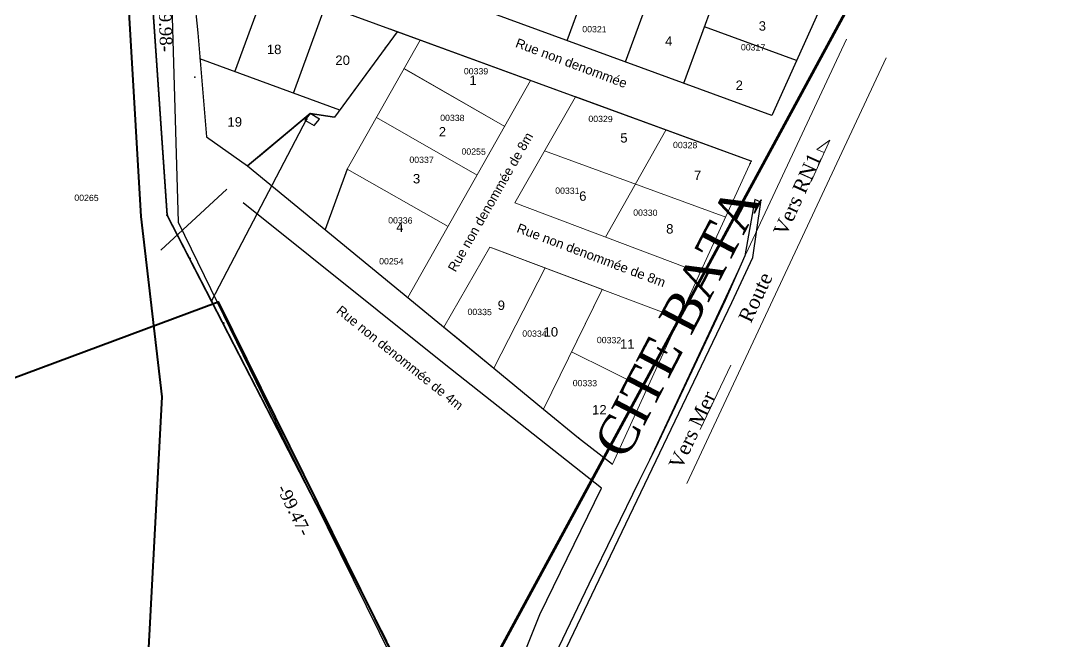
# Model space of a CAD drawing. Header units: metres. Extents: x 0 to 1324930, y 0 to 1631912.
# Drawn here: x 253078.7 to 253245.5, y 1628685.6 to 1628784.5 of the extents above; entities that cross this region are included whole.
import ezdxf
from ezdxf.enums import TextEntityAlignment as Align

# ---------------------------------------------------------------- set-up
doc = ezdxf.new("R2010")
doc.units = ezdxf.units.M
doc.header["$MEASUREMENT"] = 0
for name, color, linetype in [('A_revoir_niveau_0', 7, 'Continuous'), ('historique_numero_parcelle', 7, 'Continuous'), ('limites_parcelles', 7, 'Continuous'), ('limites_sections', 7, 'Continuous'), ('limites_tf', 7, 'Continuous'), ('numero_parcelle', 7, 'Continuous'), ('toponymie', 7, 'Continuous')]:
    doc.layers.add(name, color=color, linetype=linetype)
for name, color, linetype, lineweight in [('Cotation Linéaire', 7, 'Continuous', 0), ('MORCELLEMENT', 7, 'Continuous', 0), ('Numérotation', 7, 'Continuous', 0)]:
    doc.layers.add(name, color=color, linetype=linetype, lineweight=lineweight)
doc.styles.add('Arial 1.0', font='arial.ttf', dxfattribs={"width": 0.99, "height": 0.001})
doc.styles.get("Standard").update_dxf_attribs({"font": 'txt.shx'})
doc.styles.add('Style-Arial', font='arial.ttf')
doc.styles.add('Style-FANCY', font='times.ttf')
doc.styles.add('Style-Times New Roman', font='times.ttf')
doc.styles.add('Times 1.0', font='times.ttf', dxfattribs={"width": 0.99, "height": 0.0254})

# ---------------------------------------------------------------- blocks, each defined once
blk = doc.blocks.new('*U126')
at = {"color": 1}
for p, q in [((-58.340795, 61.725735, 4630589352.242657), (-55.578109, 33.876053, 4630589352.242657)), ((-55.578109, 33.876053, 4630589352.242657), (-54.164321, 17.30736, 4630589352.242657)), ((-47.636311, 12.670084, 4630589258.424933), (-37.655213, 20.995279, 4630589258.424933)), ((-47.63421, 12.668358, 4630589205.088522), (-37.653939, 20.994282, 4630589205.088522)), ((-47.63421, 12.668358, 4630589205.088522), (-37.653939, 20.994282, 4630589205.088522)), ((-47.63421, 12.668358, 4630589205.088522), (-37.65394, 20.994282, 4630589205.088522)), ((-47.63421, 12.668358, 4630589205.088522), (-37.65394, 20.994282, 4630589205.088522)), ((-47.63421, 12.668358, 4630589298.659602), (-37.653939, 20.994282, 4630589298.659602)), ((-47.63421, 12.668358, 4630589298.659602), (-37.653939, 20.994282, 4630589298.659602)), ((-47.63421, 12.668358, 4630589298.659602), (-37.65394, 20.994282, 4630589298.659602)), ((-47.63421, 12.668358, 4630589298.659602), (-37.65394, 20.994282, 4630589298.659602)), ((-47.634209, 12.668358, 4630589205.088522), (-37.653939, 20.994282, 4630589205.088522)), ((-47.634209, 12.668358, 4630589205.088522), (-37.653939, 20.994282, 4630589205.088522)), ((-47.634209, 12.668358, 4630589298.659602), (-37.653939, 20.994282, 4630589298.659602)), ((-47.634209, 12.668358, 4630589298.659602), (-37.653939, 20.994282, 4630589298.659602)), ((-47.634209, 12.668357, 4630589205.088522), (-37.653939, 20.994281, 4630589205.088522)), ((-47.634209, 12.668357, 4630589205.088522), (-37.653939, 20.994281, 4630589205.088522)), ((-47.634209, 12.668357, 4630589298.659602), (-37.653939, 20.994281, 4630589298.659602)), ((-47.634209, 12.668357, 4630589298.659602), (-37.653939, 20.994281, 4630589298.659602)), ((-45.90034, 14.114819, 4630589256.879419), (-37.65394, 20.994282, 4630589256.879419)), ((-45.90034, 14.114819, 4630589256.879419), (-37.65394, 20.994282, 4630589256.879419)), ((-45.90034, 14.114819, 4630589256.879419), (-37.65394, 20.994282, 4630589256.879419)), ((-45.90034, 14.114819, 4630589256.879419), (-37.65394, 20.994282, 4630589256.879419)), ((-45.90034, 14.114819, 4630589350.4505), (-37.65394, 20.994282, 4630589350.4505)), ((-45.90034, 14.114819, 4630589350.4505), (-37.65394, 20.994282, 4630589350.4505)), ((-45.90034, 14.114819, 4630589350.4505), (-37.65394, 20.994282, 4630589350.4505)), ((-45.90034, 14.114819, 4630589350.4505), (-37.65394, 20.994282, 4630589350.4505)), ((-45.900339, 14.114819, 4630589256.879419), (-37.653939, 20.994282, 4630589256.879419)), ((-45.900339, 14.114819, 4630589256.879419), (-37.653939, 20.994282, 4630589256.879419)), ((-45.900339, 14.114819, 4630589256.879419), (-37.653939, 20.994282, 4630589256.879419)), ((-45.900339, 14.114819, 4630589256.879419), (-37.653939, 20.994282, 4630589256.879419)), ((-45.900339, 14.114819, 4630589256.879419), (-37.653939, 20.994282, 4630589256.879419)), ((-45.900339, 14.114819, 4630589256.879419), (-37.653939, 20.994282, 4630589256.879419)), ((-45.900339, 14.114819, 4630589256.879419), (-37.653939, 20.994282, 4630589256.879419)), ((-45.900339, 14.114819, 4630589256.879419), (-37.653939, 20.994282, 4630589256.879419)), ((-45.900339, 14.114819, 4630589350.4505), (-37.653939, 20.994282, 4630589350.4505)), ((-45.900339, 14.114819, 4630589350.4505), (-37.653939, 20.994282, 4630589350.4505)), ((-45.900339, 14.114819, 4630589350.4505), (-37.653939, 20.994282, 4630589350.4505)), ((-45.900339, 14.114819, 4630589350.4505), (-37.653939, 20.994282, 4630589350.4505)), ((-45.900339, 14.114819, 4630589350.4505), (-37.653939, 20.994282, 4630589350.4505)), ((-45.900339, 14.114819, 4630589350.4505), (-37.653939, 20.994282, 4630589350.4505)), ((-45.900339, 14.114819, 4630589350.4505), (-37.653939, 20.994282, 4630589350.4505)), ((-45.900339, 14.114819, 4630589350.4505), (-37.653939, 20.994282, 4630589350.4505)), ((-45.900339, 14.114818, 4630589256.879419), (-37.653939, 20.994281, 4630589256.879419)), ((-45.900339, 14.114818, 4630589256.879419), (-37.653939, 20.994281, 4630589256.879419)), ((-45.900339, 14.114818, 4630589256.879419), (-37.653939, 20.994281, 4630589256.879419)), ((-45.900339, 14.114818, 4630589256.879419), (-37.653939, 20.994281, 4630589256.879419)), ((-45.900339, 14.114818, 4630589256.879419), (-37.653939, 20.994281, 4630589256.879419)), ((-45.900339, 14.114818, 4630589350.4505), (-37.653939, 20.994281, 4630589350.4505)), ((-45.900339, 14.114818, 4630589350.4505), (-37.653939, 20.994281, 4630589350.4505)), ((-45.900339, 14.114818, 4630589350.4505), (-37.653939, 20.994281, 4630589350.4505)), ((-45.900339, 14.114818, 4630589350.4505), (-37.653939, 20.994281, 4630589350.4505)), ((-45.900339, 14.114818, 4630589350.4505), (-37.653939, 20.994281, 4630589350.4505)), ((-37.655213, 20.995279, 4630589258.424933), (-33.750958, 20.396056, 4630589258.424933)), ((-37.65394, 20.994282, 4630589256.879419), (-33.749684, 20.395395, 4630589256.879419)), ((-37.65394, 20.994282, 4630589256.879419), (-33.749684, 20.395395, 4630589256.879419)), ((-37.65394, 20.994282, 4630589350.4505), (-33.749684, 20.395395, 4630589350.4505)), ((-37.65394, 20.994282, 4630589350.4505), (-33.749684, 20.395395, 4630589350.4505)), ((-37.653939, 20.994282, 4630589256.879419), (-33.749684, 20.395394, 4630589256.879419)), ((-37.653939, 20.994282, 4630589256.879419), (-33.749684, 20.395394, 4630589256.879419)), ((-37.653939, 20.994282, 4630589256.879419), (-33.749684, 20.395395, 4630589256.879419)), ((-37.653939, 20.994282, 4630589256.879419), (-33.749684, 20.395395, 4630589256.879419)), ((-37.653939, 20.994282, 4630589350.4505), (-33.749684, 20.395394, 4630589350.4505)), ((-37.653939, 20.994282, 4630589350.4505), (-33.749684, 20.395394, 4630589350.4505)), ((-37.653939, 20.994282, 4630589350.4505), (-33.749684, 20.395395, 4630589350.4505)), ((-37.653939, 20.994282, 4630589350.4505), (-33.749684, 20.395395, 4630589350.4505)), ((-37.653939, 20.994281, 4630589256.879419), (-33.749683, 20.395394, 4630589256.879419)), ((-37.653939, 20.994281, 4630589256.879419), (-33.749683, 20.395394, 4630589256.879419)), ((-37.653939, 20.994281, 4630589256.879419), (-33.749683, 20.395394, 4630589256.879419)), ((-37.653939, 20.994281, 4630589350.4505), (-33.749683, 20.395394, 4630589350.4505)), ((-37.653939, 20.994281, 4630589350.4505), (-33.749683, 20.395394, 4630589350.4505)), ((-37.653939, 20.994281, 4630589350.4505), (-33.749683, 20.395394, 4630589350.4505)), ((-54.164321, 17.30736, 4630589258.424933), (-47.636311, 12.670084, 4630589258.424933))]:
    blk.add_line(p, q, dxfattribs=at)
at = {"color": 7}
for p, q in [((3.38339, 32.64662, 4630589352.283724), (13.291686, 59.734577, 4630589352.283724)), ((12.709546, 29.236199, 4630589352.283724), (22.613604, 56.312569, 4630589352.283724)), ((22.035702, 25.825777, 4630589352.283724), (31.935522, 52.890561, 4630589352.283724)), ((-49.634572, 27.658623, 4630589259.899972), (-44.517721, 41.647412, 4630589259.899972)), ((-40.308713, 24.247389, 4630589259.926773), (-35.191862, 38.236177, 4630589259.899972)), ((-31.703986, 12.1131, 4630589256.879419), (-35.22573, 2.475848, 4630589256.879419)), ((-31.703986, 12.1131, 4630589256.879419), (-35.22573, 2.475848, 4630589256.879419)), ((-31.703986, 12.1131, 4630589350.4505), (-35.22573, 2.475848, 4630589350.450496)), ((-31.703986, 12.1131, 4630589350.4505), (-35.22573, 2.475848, 4630589350.450496))]:
    blk.add_line(p, q, dxfattribs=at)
at = {"color": 7, "lineweight": 30}
for p, q in [((32.764003, 13.379123, 4630589260.122069), (-56.794497, 46.13804, 4630589259.864691)), ((36.047379, 20.701937, 4630589352.242694), (-19.909558, 41.164468, 4630589352.283789)), ((-2.432003, 26.255227, 4630589258.486629), (-24.835818, 34.448016, 4630589258.421792)), ((-2.432003, 26.255227, 4630589352.057707), (-24.835818, 34.448016, 4630589351.99287)), ((32.765005, 13.38413, 4630589258.58849), (-23.749976, 34.050938, 4630589258.424933)), ((32.765005, 13.38413, 4630589352.159567), (-23.749976, 34.050938, 4630589351.996012)), ((40.008914, 29.467003, 4630589352.285703), (25.331401, 34.835778, 4630589352.283724)), ((-32.910573, 21.54128, 4630589259.948033), (-55.221975, 29.702397, 4630589259.883915)), ((32.765005, 13.38413, 4630589258.58849), (4.707545, 23.644385, 4630589258.50729)), ((32.765005, 13.38413, 4630589352.159567), (4.707545, 23.644385, 4630589352.07837))]:
    blk.add_line(p, q, dxfattribs=at)
at = {"color": 1, "lineweight": 30}
for p, q in [((-23.749976, 34.050938, 4630589258.424933), (-33.750959, 20.396057, 4630589258.424933)), ((-23.749976, 34.050938, 4630589256.879419), (-33.749684, 20.395395, 4630589256.879419)), ((-23.749976, 34.050938, 4630589350.4505), (-33.749684, 20.395395, 4630589350.4505)), ((-23.749976, 34.050938, 4630589258.479525), (-32.97522, 21.452998, 4630589206.622247)), ((-23.749976, 34.050938, 4630589205.088522), (-32.97522, 21.452998, 4630589206.622247)), ((-23.749976, 34.050938, 4630589352.050602), (-32.97522, 21.452998, 4630589300.193328)), ((-23.749976, 34.050938, 4630589298.659602), (-32.97522, 21.452998, 4630589300.193328)), ((-37.612854, 20.970395, 4630589300.185187), (-47.635563, 12.670703, 4630589298.583225)), ((-37.653939, 20.994282, 4630589205.088522), (-47.63421, 12.668358, 4630589205.088522)), ((-37.653939, 20.994282, 4630589298.659602), (-47.63421, 12.668358, 4630589298.659602)), ((-37.653939, 20.994282, 4630589205.088522), (-47.634209, 12.668358, 4630589205.088522)), ((-37.653939, 20.994282, 4630589298.659602), (-47.634209, 12.668358, 4630589298.659602)), ((-37.653939, 20.994281, 4630589205.088522), (-47.634209, 12.668357, 4630589205.088522)), ((-37.653939, 20.994281, 4630589298.659602), (-47.634209, 12.668357, 4630589298.659602)), ((-37.653939, 20.994282, 4630589256.879419), (-47.070704, 13.138456, 4630589256.879419)), ((-37.65394, 20.994282, 4630589256.879419), (-47.070704, 13.138456, 4630589256.879419)), ((-37.653939, 20.994282, 4630589256.879419), (-47.070704, 13.138456, 4630589256.879419)), ((-37.65394, 20.994282, 4630589256.879419), (-47.070704, 13.138456, 4630589256.879419)), ((-37.653939, 20.994282, 4630589350.4505), (-47.070704, 13.138456, 4630589350.4505)), ((-37.65394, 20.994282, 4630589350.4505), (-47.070704, 13.138456, 4630589350.4505)), ((-37.653939, 20.994282, 4630589350.4505), (-47.070704, 13.138456, 4630589350.4505)), ((-37.65394, 20.994282, 4630589350.4505), (-47.070704, 13.138456, 4630589350.4505)), ((-37.653939, 20.994282, 4630589256.879419), (-47.070703, 13.138456, 4630589256.879419)), ((-37.653939, 20.994282, 4630589256.879419), (-47.070703, 13.138456, 4630589256.879419)), ((-37.653939, 20.994282, 4630589350.4505), (-47.070703, 13.138456, 4630589350.4505)), ((-37.653939, 20.994282, 4630589350.4505), (-47.070703, 13.138456, 4630589350.4505)), ((-37.653939, 20.994281, 4630589256.879419), (-47.070703, 13.138456, 4630589256.879419)), ((-37.653939, 20.994281, 4630589256.879419), (-47.070703, 13.138456, 4630589256.879419)), ((-37.653939, 20.994281, 4630589350.4505), (-47.070703, 13.138456, 4630589350.4505)), ((-37.653939, 20.994281, 4630589350.4505), (-47.070703, 13.138456, 4630589350.4505)), ((-33.749684, 20.395395, 4630589256.879419), (-37.65394, 20.994282, 4630589256.879419)), ((-33.749684, 20.395395, 4630589350.4505), (-37.65394, 20.994282, 4630589350.4505)), ((-33.749684, 20.395394, 4630589256.879419), (-37.653939, 20.994282, 4630589256.879419)), ((-33.749684, 20.395395, 4630589256.879419), (-37.653939, 20.994282, 4630589256.879419)), ((-33.749684, 20.395394, 4630589350.4505), (-37.653939, 20.994282, 4630589350.4505)), ((-33.749684, 20.395395, 4630589350.4505), (-37.653939, 20.994282, 4630589350.4505)), ((-33.749683, 20.395394, 4630589256.879419), (-37.653939, 20.994281, 4630589256.879419)), ((-33.749683, 20.395394, 4630589350.4505), (-37.653939, 20.994281, 4630589350.4505)), ((-47.622008, 12.658335, 4630589257.477044), (-8.296175, -19.64449, 4630589257.067991)), ((-47.622008, 12.658335, 4630589257.477044), (-8.296175, -19.64449, 4630589257.067991)), ((-47.622008, 12.658335, 4630589351.048122), (-8.296175, -19.64449, 4630589350.639071)), ((-47.622008, 12.658335, 4630589351.048122), (-8.296175, -19.64449, 4630589350.639071)), ((-14.71458, -14.372317, 4630589257.134754), (-8.296176, -19.64449, 4630589257.067991)), ((-14.71458, -14.372317, 4630589350.705833), (-8.296176, -19.64449, 4630589350.639071)), ((-12.18588, -16.449429, 4630589257.10845), (-8.296176, -19.64449, 4630589257.067991)), ((-12.18588, -16.449429, 4630589350.67953), (-8.296176, -19.64449, 4630589350.639071)), ((-8.296177, -19.644489, 4630589257.067991), (-0.356952, -26.165886, 4630589256.985411)), ((-8.296177, -19.644489, 4630589350.639071), (-0.356952, -26.165886, 4630589350.556488)), ((-8.296176, -19.64449, 4630589257.067991), (-0.356951, -26.165887, 4630589256.985411)), ((-8.296176, -19.64449, 4630589257.067991), (-0.356952, -26.165887, 4630589256.985411)), ((-8.296176, -19.64449, 4630589350.639071), (-0.356951, -26.165887, 4630589350.556488)), ((-8.296176, -19.64449, 4630589350.639071), (-0.356952, -26.165887, 4630589350.556488)), ((-8.296175, -19.64449, 4630589257.067991), (-0.356951, -26.165887, 4630589256.985411)), ((-8.296175, -19.64449, 4630589350.639071), (-0.356951, -26.165887, 4630589350.556488)), ((-0.356952, -26.165886, 4630589256.985411), (5.194755, -30.726142, 4630589256.927663)), ((-0.356952, -26.165886, 4630589350.556488), (5.194755, -30.726142, 4630589350.498741)), ((-0.356952, -26.165887, 4630589256.985411), (5.194756, -30.726142, 4630589256.927663)), ((-0.356952, -26.165887, 4630589350.556488), (5.194756, -30.726142, 4630589350.498741)), ((-0.356951, -26.165887, 4630589256.985411), (5.194756, -30.726143, 4630589256.927663)), ((-0.356951, -26.165887, 4630589256.985411), (5.194756, -30.726142, 4630589256.927663)), ((-0.356951, -26.165887, 4630589350.556488), (5.194756, -30.726143, 4630589350.498741)), ((-0.356951, -26.165887, 4630589350.556488), (5.194756, -30.726142, 4630589350.498741)), ((5.194755, -30.726142, 4630589256.927663), (10.626136, -34.904739, 4630589256.879419)), ((5.194755, -30.726142, 4630589350.498741), (10.626136, -34.904739, 4630589350.4505)), ((5.194756, -30.726142, 4630589256.927663), (10.626137, -34.90474, 4630589256.879419)), ((5.194756, -30.726142, 4630589256.927663), (10.626136, -34.904739, 4630589256.879419)), ((5.194756, -30.726142, 4630589350.498741), (10.626137, -34.90474, 4630589350.4505)), ((5.194756, -30.726142, 4630589350.498741), (10.626136, -34.904739, 4630589350.4505)), ((5.194756, -30.726143, 4630589256.927663), (10.626137, -34.90474, 4630589256.879419)), ((5.194756, -30.726143, 4630589350.498741), (10.626137, -34.90474, 4630589350.4505))]:
    blk.add_line(p, q, dxfattribs=at)
at = {"color": 7, "lineweight": 13}
for p, q in [((-31.703986, 12.1131, 4630589256.879419), (-20.045295, 32.696183, 4630589256.879419)), ((-31.703986, 12.1131, 4630589256.879419), (-20.045295, 32.696183, 4630589256.879419)), ((-31.703986, 12.1131, 4630589350.4505), (-20.045295, 32.696183, 4630589350.4505)), ((-31.703986, 12.1131, 4630589350.4505), (-20.045295, 32.696183, 4630589350.4505)), ((-6.576918, 18.937499, 4630589350.450496), (-22.623638, 28.144192, 4630589350.450496)), ((-6.575359, 18.940252, 4630589256.879418), (-22.611584, 28.165473, 4630589256.879419)), ((-6.576918, 18.937499, 4630589256.879416), (-22.611584, 28.165473, 4630589256.879419)), ((-6.575359, 18.940252, 4630589256.879418), (-22.611584, 28.165473, 4630589256.879419)), ((-6.576918, 18.937499, 4630589256.879416), (-22.611584, 28.165473, 4630589256.879419)), ((-22.037287, -8.357336, 4630589256.879419), (-2.432003, 26.255227, 4630589256.879419)), ((-22.037287, -8.357336, 4630589256.879419), (-2.432003, 26.255227, 4630589256.879419)), ((-22.037287, -8.357336, 4630589350.4505), (-2.432003, 26.255227, 4630589350.4505)), ((-22.037287, -8.357336, 4630589350.4505), (-2.432003, 26.255227, 4630589350.4505)), ((-4.953634, 6.734991, 4630589256.879419), (4.707546, 23.644385, 4630589256.879419)), ((-4.953634, 6.734991, 4630589256.879419), (4.707546, 23.644385, 4630589256.879419)), ((-4.953634, 6.734991, 4630589350.4505), (4.707546, 23.644385, 4630589350.4505)), ((-4.953634, 6.734991, 4630589350.4505), (4.707546, 23.644385, 4630589350.4505)), ((-47.63421, 12.668358, 4630589205.088522), (-37.653939, 20.994282, 4630589205.088522)), ((-47.63421, 12.668358, 4630589205.088522), (-37.65394, 20.994282, 4630589205.088522)), ((-47.63421, 12.668358, 4630589298.659602), (-37.653939, 20.994282, 4630589298.659602)), ((-47.63421, 12.668358, 4630589298.659602), (-37.65394, 20.994282, 4630589298.659602)), ((-47.634209, 12.668358, 4630589205.088522), (-37.653939, 20.994282, 4630589205.088522)), ((-47.634209, 12.668358, 4630589298.659602), (-37.653939, 20.994282, 4630589298.659602)), ((-47.634209, 12.668357, 4630589205.088522), (-37.653939, 20.994281, 4630589205.088522)), ((-47.634209, 12.668357, 4630589298.659602), (-37.653939, 20.994281, 4630589298.659602)), ((-47.631945, 12.670246, 4630589256.879419), (-37.653939, 20.994281, 4630589256.879419)), ((-47.631945, 12.670246, 4630589256.879419), (-37.653939, 20.994281, 4630589256.879419)), ((-47.631945, 12.670246, 4630589350.4505), (-37.653939, 20.994281, 4630589350.4505)), ((-47.631945, 12.670246, 4630589350.4505), (-37.653939, 20.994281, 4630589350.4505)), ((-47.070704, 13.138456, 4630589256.879419), (-37.653939, 20.994282, 4630589256.879419)), ((-47.070704, 13.138456, 4630589256.879419), (-37.65394, 20.994282, 4630589256.879419)), ((-47.070704, 13.138456, 4630589256.879419), (-37.653939, 20.994282, 4630589256.879419)), ((-47.070704, 13.138456, 4630589256.879419), (-37.65394, 20.994282, 4630589256.879419)), ((-47.070704, 13.138456, 4630589350.4505), (-37.653939, 20.994282, 4630589350.4505)), ((-47.070704, 13.138456, 4630589350.4505), (-37.65394, 20.994282, 4630589350.4505)), ((-47.070704, 13.138456, 4630589350.4505), (-37.653939, 20.994282, 4630589350.4505)), ((-47.070704, 13.138456, 4630589350.4505), (-37.65394, 20.994282, 4630589350.4505)), ((-47.070703, 13.138456, 4630589256.879419), (-37.653939, 20.994282, 4630589256.879419)), ((-47.070703, 13.138456, 4630589256.879419), (-37.653939, 20.994282, 4630589256.879419)), ((-47.070703, 13.138456, 4630589350.4505), (-37.653939, 20.994282, 4630589350.4505)), ((-47.070703, 13.138456, 4630589350.4505), (-37.653939, 20.994282, 4630589350.4505)), ((-37.65394, 20.994282, 4630589256.879419), (-33.749684, 20.395395, 4630589256.879419)), ((-37.65394, 20.994282, 4630589350.4505), (-33.749684, 20.395395, 4630589350.4505)), ((-37.653939, 20.994282, 4630589256.879419), (-33.749684, 20.395394, 4630589256.879419)), ((-37.653939, 20.994282, 4630589256.879419), (-33.749684, 20.395395, 4630589256.879419)), ((-37.653939, 20.994282, 4630589350.4505), (-33.749684, 20.395394, 4630589350.4505)), ((-37.653939, 20.994282, 4630589350.4505), (-33.749684, 20.395395, 4630589350.4505)), ((-37.653939, 20.994281, 4630589256.879419), (-33.749683, 20.395394, 4630589256.879419)), ((-37.653939, 20.994281, 4630589350.4505), (-33.749683, 20.395394, 4630589350.4505)), ((-10.985455, 11.154354, 4630589256.879419), (-27.019267, 20.383836, 4630589256.879419)), ((-10.987361, 11.15099, 4630589256.879419), (-27.019267, 20.383836, 4630589256.879419)), ((-10.985455, 11.154354, 4630589256.879419), (-27.019267, 20.383836, 4630589256.879419)), ((-10.987361, 11.15099, 4630589256.879419), (-27.019267, 20.383836, 4630589256.879419)), ((9.497093, 1.291397, 4630589256.879419), (19.163462, 18.358041, 4630589256.879419)), ((9.497093, 1.291397, 4630589256.879419), (19.163462, 18.358041, 4630589256.879419)), ((9.497093, 1.291397, 4630589350.4505), (19.163462, 18.358041, 4630589350.4505)), ((9.497093, 1.291397, 4630589350.4505), (19.163462, 18.358041, 4630589350.4505)), ((-0.1963, 15.061473, 4630589258.190379), (28.713559, 4.48569, 4630589258.273933)), ((-0.1963, 15.061473, 4630589258.190379), (28.713559, 4.48569, 4630589258.273933)), ((-0.1963, 15.061473, 4630589258.190379), (28.713559, 4.48569, 4630589258.273933)), ((-0.1963, 15.061473, 4630589258.190379), (28.713559, 4.48569, 4630589351.845011)), ((-0.1963, 15.061473, 4630589351.761458), (28.713559, 4.48569, 4630589351.845011)), ((-0.1963, 15.061473, 4630589351.761458), (28.713559, 4.48569, 4630589351.845011)), ((-0.1963, 15.061473, 4630589351.761458), (28.713559, 4.48569, 4630589351.845011)), ((-15.608774, 2.992019, 4630589338.609069), (-31.702729, 12.115318, 4630589256.879419)), ((-4.953635, 6.734992, 4630589256.879419), (24.614169, -4.394317, 4630589256.879419)), ((-4.953635, 6.734992, 4630589350.4505), (24.614169, -4.394317, 4630589350.4505)), ((-16.27906, -13.08723, 4630589256.879419), (-8.972776, -0.299475, 4630589256.879419)), ((-16.27906, -13.08723, 4630589350.4505), (-8.972776, -0.299475, 4630589350.4505)), ((-8.972776, -0.299475, 4630589256.879419), (21.298153, -11.694095, 4630589256.879419)), ((-8.972776, -0.299475, 4630589350.4505), (21.298153, -11.694095, 4630589350.4505)), ((-8.654677, -0.419214, 4630589256.879419), (9.222486, -7.148557, 4630589256.879419)), ((-8.654677, -0.419214, 4630589256.879419), (9.222486, -7.148557, 4630589256.879419)), ((-8.654677, -0.419214, 4630589350.4505), (9.222486, -7.148557, 4630589350.4505)), ((-8.654677, -0.419214, 4630589350.4505), (9.222486, -7.148557, 4630589350.4505)), ((-8.654676, -0.419214, 4630589256.879419), (9.222486, -7.148558, 4630589256.879419)), ((-8.654676, -0.419214, 4630589350.4505), (9.222486, -7.148558, 4630589350.4505)), ((-8.296175, -19.64449, 4630589257.067991), (-0.113546, -3.634277, 4630589257.646061)), ((8.909153, -7.158126, 4630589257.665626), (-0.356952, -26.165887, 4630589256.985411)), ((8.909152, -7.158126, 4630589257.665626), (-0.356952, -26.165887, 4630589256.985411)), ((8.909153, -7.158126, 4630589351.236706), (-0.356952, -26.165887, 4630589350.55649)), ((8.909152, -7.158126, 4630589351.236706), (-0.356952, -26.165887, 4630589350.55649)), ((8.961677, -7.050384, 4630589257.669484), (-0.356951, -26.165887, 4630589256.985411)), ((8.961677, -7.050384, 4630589351.240561), (-0.356951, -26.165887, 4630589350.55649)), ((8.909153, -7.158127, 4630589257.665626), (-0.356951, -26.165887, 4630589256.985411)), ((8.909153, -7.158127, 4630589351.236706), (-0.356951, -26.165887, 4630589350.55649)), ((4.106292, -17.010337, 4630589257.313054), (16.116387, -22.94845, 4630589257.302703)), ((4.106292, -17.010337, 4630589350.884132), (16.116387, -22.94845, 4630589350.87378)), ((4.106293, -17.010337, 4630589257.313054), (16.116388, -22.94845, 4630589257.302703)), ((4.106293, -17.010337, 4630589257.313054), (16.116387, -22.94845, 4630589257.302703)), ((4.106293, -17.010337, 4630589350.884132), (16.116388, -22.94845, 4630589350.87378)), ((4.106293, -17.010337, 4630589350.884132), (16.116387, -22.94845, 4630589350.87378)), ((4.106293, -17.010338, 4630589257.313054), (16.116388, -22.94845, 4630589257.302703)), ((4.106293, -17.010338, 4630589350.884132), (16.116388, -22.94845, 4630589350.87378)), ((10.626136, -34.904739, 4630589256.879419), (5.232354, -30.756031, 4630589256.927301)), ((10.626136, -34.904739, 4630589350.4505), (5.232354, -30.756031, 4630589350.498382)), ((10.626137, -34.90474, 4630589256.879419), (5.232355, -30.756032, 4630589256.927301)), ((10.626137, -34.90474, 4630589256.879419), (5.232355, -30.756032, 4630589256.927301)), ((10.626136, -34.904739, 4630589256.879419), (5.232355, -30.756032, 4630589256.927301)), ((10.626137, -34.90474, 4630589350.4505), (5.232355, -30.756032, 4630589350.498382)), ((10.626137, -34.90474, 4630589350.4505), (5.232355, -30.756032, 4630589350.498382)), ((10.626136, -34.904739, 4630589350.4505), (5.232355, -30.756032, 4630589350.498382))]:
    blk.add_line(p, q, dxfattribs=at)
at = {"color": 7, "lineweight": 0}
for p, q in [((16.16744, -35.041993, 4630589078.174185), (47.98472, 32.863824, 4630589080.586834)), ((16.16744, -35.041993, 4630589078.174185), (47.98472, 32.863824, 4630589080.586834)), ((16.167441, -35.041993, 4630589078.174185), (47.984721, 32.863823, 4630589080.586833)), ((16.167441, -35.041993, 4630589078.174185), (47.984721, 32.863823, 4630589080.586833)), ((22.506149, -38.011971, 4630589078.173507), (54.323428, 29.893845, 4630589080.586158)), ((22.506149, -38.011971, 4630589078.173507), (54.323428, 29.893845, 4630589080.586158)), ((22.506149, -38.011972, 4630589078.173507), (54.323429, 29.893844, 4630589080.586158)), ((22.506149, -38.011972, 4630589078.173507), (54.323429, 29.893844, 4630589080.586158)), ((45.305544, 16.770996, 4630589258.973511), (42.32821, 10.176684, 4630589258.740744)), ((43.228702, 15.276936, 4630589258.901753), (45.305544, 16.770996, 4630589258.973511)), ((43.228702, 15.276936, 4630589258.901753), (44.405763, 14.778126, 4630589258.903166)), ((29.509422, -19.156176, 4630589171.685862), (24.642671, -29.41596, 4630589171.32053)), ((29.509422, -19.156176, 4630589171.685862), (24.642671, -29.415959, 4630589171.32053))]:
    blk.add_line(p, q, dxfattribs=at)
at = {"color": 1, "lineweight": 0}
for p, q in [((32.766046, 13.386399, 4630589258.588569), (10.626137, -34.90474, 4630589256.879419)), ((32.766046, 13.386399, 4630589258.588569), (10.626137, -34.90474, 4630589256.879419)), ((32.766046, 13.386399, 4630589352.159649), (10.626137, -34.90474, 4630589350.4505)), ((32.766046, 13.386399, 4630589352.159649), (10.626137, -34.90474, 4630589350.4505))]:
    blk.add_line(p, q, dxfattribs=at)
at = {"color": 1, "elevation": 4630589352.242655, "flags": 128}
blk.add_lwpolyline([(55.195787, 63.068617), (36.047379, 20.701937), (36.047379, 20.701937)], dxfattribs=at)
at = {"extrusion": (-0.0135562518956411, -0.029160060374755, 0.9994828257221243), "elevation": 4628194436.098132, "flags": 128}
blk.add_lwpolyline([(24.372807, 148906434.822954), (-6.719955, 148906442.226201), (-46.680016, 148906452.024888)], dxfattribs=at)
at = {"extrusion": (-0.0135557677994271, -0.0291594528605464, 0.9994828500120657), "elevation": 4628194642.097543, "flags": 128}
blk.add_lwpolyline([(25.755134, 148902887.066312), (23.934577, 148902919.459046), (24.372629, 148902941.876447), (-6.720091, 148902949.279871), (-46.680096, 148902959.078785)], dxfattribs=at)
at = {"extrusion": (-0.0135562518592787, -0.0291600603290143, 0.9994828257239522), "elevation": 4628194529.629282, "flags": 128}
blk.add_lwpolyline([(24.372807, 148906437.568884), (-6.719956, 148906444.972131), (-46.680016, 148906454.770817)], dxfattribs=at)
at = {"extrusion": (-0.0135562518883805, -0.0291600603655071, 0.9994828257224927), "elevation": 4628194436.099835, "flags": 128}
blk.add_lwpolyline([(24.372808, 148906434.769949), (-6.719955, 148906442.173196), (-46.680015, 148906451.971883)], dxfattribs=at)
blk.add_lwpolyline([(24.372808, 148906434.769949), (-6.719955, 148906442.173196), (-46.680015, 148906451.971883)], dxfattribs=at)
at = {"extrusion": (-0.0135557677989516, -0.0291594528607531, 0.9994828500120663), "elevation": 4628194548.574857, "flags": 128}
blk.add_lwpolyline([(25.755134, 148902884.057345), (23.934577, 148902916.450079), (24.372629, 148902938.86748), (-6.720091, 148902946.270904), (-46.680096, 148902956.069818)], dxfattribs=at)
at = {"extrusion": (-0.013556251858738, -0.0291600603284806, 0.9994828257239751), "elevation": 4628194529.629388, "flags": 128}
blk.add_lwpolyline([(24.372808, 148906437.565587), (-6.719955, 148906444.968834), (-46.680015, 148906454.767521)], dxfattribs=at)
blk.add_lwpolyline([(24.372808, 148906437.565587), (-6.719955, 148906444.968834), (-46.680015, 148906454.767521)], dxfattribs=at)
at = {"extrusion": (-0.0135557356480414, -0.0291594606665561, 0.9994828502203909), "elevation": 4628194370.855591, "flags": 128}
blk.add_lwpolyline([(27.187176, 148902955.274375), (29.543663, 148902946.41337), (29.668484, 148902938.623127), (29.53094, 148902912.598759), (29.334775, 148902906.596751), (29.007184, 148902888.414147), (28.570867, 148902850.922932), (29.74578, 148902850.930351), (30.206535, 148902888.419114), (30.796958, 148902938.777915), (30.780572, 148902946.728051), (28.229152, 148902955.268285), (27.187176, 148902955.274375)], close=True, dxfattribs=at)
at = {"color": 7, "lineweight": 30}
for p in [(-25.597356, 31.528057, 4630589258.299086), (-56.040846, 26.803306, 4630589258.226302)]:
    blk.add_point(p, dxfattribs=at)
at = {"color": 1}
blk.add_point((32.765005, 13.38413, 4630589352.159568), dxfattribs=at)
at = {"extrusion": (-0.0135557617563884, -0.0291594515542862, 0.9994828501321357)}
for p in [(32.59421, 13.011597, 4630589258.575305), (32.59421, 13.011597, 4630589258.575305), (32.59421, 13.011597, 4630589258.575305), (32.59421, 13.011597, 4630589258.575305), (32.594211, 13.011597, 4630589258.575305), (32.594211, 13.011597, 4630589258.575305), (32.594211, 13.011596, 4630589258.575305), (32.594211, 13.011596, 4630589258.575305), (32.594211, 13.011596, 4630589258.575305), (32.594211, 13.011596, 4630589258.575305)]:
    blk.add_point(p, dxfattribs=at)
at = {"color": 7, "lineweight": 13, "extrusion": (-0.0135557617563884, -0.0291594515542862, 0.9994828501321357)}
for p in [(32.59421, 13.011597, 4630589258.575305), (32.59421, 13.011597, 4630589258.575305), (32.59421, 13.011597, 4630589258.575305), (32.59421, 13.011597, 4630589258.575305), (32.594211, 13.011597, 4630589258.575305), (32.594211, 13.011597, 4630589258.575305), (32.594211, 13.011596, 4630589258.575305), (32.594211, 13.011596, 4630589258.575305)]:
    blk.add_point(p, dxfattribs=at)
at = {"extrusion": (-0.0135557617563884, -0.0291594515542863, 0.9994828501321357)}
for p in [(32.59421, 13.011597, 4630589352.146384), (32.59421, 13.011597, 4630589352.146384), (32.59421, 13.011597, 4630589352.146384), (32.59421, 13.011597, 4630589352.146384), (32.594211, 13.011597, 4630589352.146384), (32.594211, 13.011597, 4630589352.146384), (32.594211, 13.011596, 4630589352.146384), (32.594211, 13.011596, 4630589352.146384), (32.594211, 13.011596, 4630589352.146384), (32.594211, 13.011596, 4630589352.146384)]:
    blk.add_point(p, dxfattribs=at)
at = {"color": 7, "lineweight": 13, "extrusion": (-0.0135557617563884, -0.0291594515542863, 0.9994828501321357)}
for p in [(32.59421, 13.011597, 4630589352.146384), (32.59421, 13.011597, 4630589352.146384), (32.59421, 13.011597, 4630589352.146384), (32.59421, 13.011597, 4630589352.146384), (32.594211, 13.011597, 4630589352.146384), (32.594211, 13.011597, 4630589352.146384), (32.594211, 13.011596, 4630589352.146384), (32.594211, 13.011596, 4630589352.146384)]:
    blk.add_point(p, dxfattribs=at)
at = {"color": 7, "lineweight": 13}
for p in [(-15.9971, -13.318836, 4630589257.148094), (-15.9971, -13.318836, 4630589350.719173)]:
    blk.add_point(p, dxfattribs=at)
at = {"color": 1, "lineweight": 30, "extrusion": (-0.0135557617563884, -0.0291594515542862, 0.9994828501321357)}
for p in [(5.194755, -30.726142, 4630589256.927663), (5.194755, -30.726142, 4630589256.927663), (5.194756, -30.726142, 4630589256.927663), (5.194756, -30.726142, 4630589256.927663), (5.194756, -30.726142, 4630589256.927663), (5.194756, -30.726142, 4630589256.927663), (5.194756, -30.726143, 4630589256.927663), (5.194756, -30.726143, 4630589256.927663)]:
    blk.add_point(p, dxfattribs=at)
at = {"color": 1, "lineweight": 30, "extrusion": (-0.0135557617563884, -0.0291594515542863, 0.9994828501321357)}
for p in [(5.194755, -30.726142, 4630589350.498741), (5.194755, -30.726142, 4630589350.498741), (5.194756, -30.726142, 4630589350.498741), (5.194756, -30.726142, 4630589350.498741), (5.194756, -30.726142, 4630589350.498741), (5.194756, -30.726142, 4630589350.498741), (5.194756, -30.726143, 4630589350.498741), (5.194756, -30.726143, 4630589350.498741)]:
    blk.add_point(p, dxfattribs=at)
at = {"color": 3}
for points in [[(-38.485108, 19.955545, 4630589258.424933), (-36.969001, 19.073919, 4630589258.424933), (-36.139107, 20.113654, 4630589258.424933), (-37.655214, 20.995279, 4630589258.424933)], [(-38.485108, 19.955545, 4630589258.424933), (-36.969001, 19.073919, 4630589258.424933), (-36.139107, 20.113654, 4630589258.424933), (-37.655214, 20.995279, 4630589258.424933)], [(-38.485108, 19.955545, 4630589258.424933), (-36.969001, 19.07392, 4630589258.424933), (-36.139108, 20.113654, 4630589258.424933), (-37.655215, 20.995279, 4630589258.424933)], [(-38.485107, 19.955544, 4630589258.424933), (-36.969, 19.073919, 4630589258.424933), (-36.139106, 20.113653, 4630589258.424933), (-37.655213, 20.995279, 4630589258.424933)], [(-38.485107, 19.955544, 4630589258.424933), (-36.969, 19.073919, 4630589258.424933), (-36.139106, 20.113653, 4630589258.424933), (-37.655213, 20.995279, 4630589258.424933)], [(-38.485107, 19.955544, 4630589258.424933), (-36.969, 19.073919, 4630589258.424933), (-36.139106, 20.113653, 4630589258.424933), (-37.655213, 20.995279, 4630589258.424933)], [(-38.485107, 19.955544, 4630589258.424933), (-36.969, 19.073919, 4630589258.424933), (-36.139107, 20.113654, 4630589258.424933), (-37.655214, 20.995279, 4630589258.424933)], [(-38.483735, 19.954491, 4630589256.879419), (-36.967573, 19.073004, 4630589256.879419), (-36.137778, 20.112795, 4630589256.879419), (-37.653939, 20.994282, 4630589256.879419)], [(-38.483735, 19.954491, 4630589256.879419), (-36.967574, 19.073004, 4630589256.879419), (-36.137778, 20.112795, 4630589256.879419), (-37.653939, 20.994282, 4630589256.879419)], [(-38.483735, 19.954491, 4630589256.879419), (-36.967574, 19.073004, 4630589256.879419), (-36.137778, 20.112795, 4630589256.879419), (-37.653939, 20.994282, 4630589256.879419)], [(-38.483735, 19.954492, 4630589256.879419), (-36.967574, 19.073005, 4630589256.879419), (-36.137779, 20.112795, 4630589256.879419), (-37.65394, 20.994282, 4630589256.879419)], [(-38.483735, 19.954491, 4630589256.879419), (-36.967573, 19.073004, 4630589256.879419), (-36.137778, 20.112795, 4630589256.879419), (-37.653939, 20.994282, 4630589256.879419)], [(-38.483735, 19.954491, 4630589256.879419), (-36.967574, 19.073004, 4630589256.879419), (-36.137778, 20.112795, 4630589256.879419), (-37.653939, 20.994282, 4630589256.879419)], [(-38.483735, 19.954491, 4630589256.879419), (-36.967574, 19.073004, 4630589256.879419), (-36.137778, 20.112795, 4630589256.879419), (-37.653939, 20.994282, 4630589256.879419)], [(-38.483735, 19.954492, 4630589256.879419), (-36.967574, 19.073005, 4630589256.879419), (-36.137779, 20.112795, 4630589256.879419), (-37.65394, 20.994282, 4630589256.879419)], [(-38.483735, 19.954491, 4630589205.088522), (-36.967573, 19.073004, 4630589205.088522), (-36.137778, 20.112795, 4630589205.088522), (-37.653939, 20.994282, 4630589205.088522)], [(-38.483735, 19.954491, 4630589205.088522), (-36.967574, 19.073004, 4630589205.088522), (-36.137778, 20.112795, 4630589205.088522), (-37.653939, 20.994282, 4630589205.088522)], [(-38.483735, 19.954491, 4630589205.088522), (-36.967574, 19.073004, 4630589205.088522), (-36.137778, 20.112795, 4630589205.088522), (-37.653939, 20.994282, 4630589205.088522)], [(-38.483735, 19.954492, 4630589205.088522), (-36.967574, 19.073005, 4630589205.088522), (-36.137779, 20.112795, 4630589205.088522), (-37.65394, 20.994282, 4630589205.088522)], [(-38.483735, 19.954491, 4630589350.4505), (-36.967573, 19.073004, 4630589350.4505), (-36.137778, 20.112795, 4630589350.4505), (-37.653939, 20.994282, 4630589350.4505)], [(-38.483735, 19.954491, 4630589350.4505), (-36.967574, 19.073004, 4630589350.4505), (-36.137778, 20.112795, 4630589350.4505), (-37.653939, 20.994282, 4630589350.4505)], [(-38.483735, 19.954491, 4630589350.4505), (-36.967574, 19.073004, 4630589350.4505), (-36.137778, 20.112795, 4630589350.4505), (-37.653939, 20.994282, 4630589350.4505)], [(-38.483735, 19.954492, 4630589350.4505), (-36.967574, 19.073005, 4630589350.4505), (-36.137779, 20.112795, 4630589350.4505), (-37.65394, 20.994282, 4630589350.4505)], [(-38.483735, 19.954491, 4630589350.4505), (-36.967573, 19.073004, 4630589350.4505), (-36.137778, 20.112795, 4630589350.4505), (-37.653939, 20.994282, 4630589350.4505)], [(-38.483735, 19.954491, 4630589350.4505), (-36.967574, 19.073004, 4630589350.4505), (-36.137778, 20.112795, 4630589350.4505), (-37.653939, 20.994282, 4630589350.4505)], [(-38.483735, 19.954491, 4630589350.4505), (-36.967574, 19.073004, 4630589350.4505), (-36.137778, 20.112795, 4630589350.4505), (-37.653939, 20.994282, 4630589350.4505)], [(-38.483735, 19.954492, 4630589350.4505), (-36.967574, 19.073005, 4630589350.4505), (-36.137779, 20.112795, 4630589350.4505), (-37.65394, 20.994282, 4630589350.4505)], [(-38.483735, 19.954491, 4630589298.659602), (-36.967573, 19.073004, 4630589298.659602), (-36.137778, 20.112795, 4630589298.659602), (-37.653939, 20.994282, 4630589298.659602)], [(-38.483735, 19.954491, 4630589298.659602), (-36.967574, 19.073004, 4630589298.659602), (-36.137778, 20.112795, 4630589298.659602), (-37.653939, 20.994282, 4630589298.659602)], [(-38.483735, 19.954491, 4630589298.659602), (-36.967574, 19.073004, 4630589298.659602), (-36.137778, 20.112795, 4630589298.659602), (-37.653939, 20.994282, 4630589298.659602)], [(-38.483735, 19.954492, 4630589298.659602), (-36.967574, 19.073005, 4630589298.659602), (-36.137779, 20.112795, 4630589298.659602), (-37.65394, 20.994282, 4630589298.659602)], [(-38.483734, 19.954491, 4630589256.879419), (-36.967573, 19.073004, 4630589256.879419), (-36.137777, 20.112794, 4630589256.879419), (-37.653939, 20.994281, 4630589256.879419)], [(-38.483734, 19.954491, 4630589256.879419), (-36.967573, 19.073004, 4630589256.879419), (-36.137777, 20.112794, 4630589256.879419), (-37.653939, 20.994281, 4630589256.879419)], [(-38.483734, 19.954491, 4630589256.879419), (-36.967573, 19.073004, 4630589256.879419), (-36.137777, 20.112794, 4630589256.879419), (-37.653939, 20.994281, 4630589256.879419)], [(-38.483734, 19.954491, 4630589256.879419), (-36.967573, 19.073004, 4630589256.879419), (-36.137777, 20.112794, 4630589256.879419), (-37.653939, 20.994281, 4630589256.879419)], [(-38.483734, 19.954491, 4630589256.879419), (-36.967573, 19.073004, 4630589256.879419), (-36.137777, 20.112794, 4630589256.879419), (-37.653939, 20.994281, 4630589256.879419)], [(-38.483734, 19.954491, 4630589256.879419), (-36.967573, 19.073004, 4630589256.879419), (-36.137777, 20.112794, 4630589256.879419), (-37.653939, 20.994281, 4630589256.879419)], [(-38.483734, 19.954491, 4630589205.088522), (-36.967573, 19.073004, 4630589205.088522), (-36.137777, 20.112794, 4630589205.088522), (-37.653939, 20.994281, 4630589205.088522)], [(-38.483734, 19.954491, 4630589205.088522), (-36.967573, 19.073004, 4630589205.088522), (-36.137777, 20.112794, 4630589205.088522), (-37.653939, 20.994281, 4630589205.088522)], [(-38.483734, 19.954491, 4630589205.088522), (-36.967573, 19.073004, 4630589205.088522), (-36.137777, 20.112794, 4630589205.088522), (-37.653939, 20.994281, 4630589205.088522)], [(-38.483734, 19.954491, 4630589350.4505), (-36.967573, 19.073004, 4630589350.4505), (-36.137777, 20.112794, 4630589350.4505), (-37.653939, 20.994281, 4630589350.4505)], [(-38.483734, 19.954491, 4630589350.4505), (-36.967573, 19.073004, 4630589350.4505), (-36.137777, 20.112794, 4630589350.4505), (-37.653939, 20.994281, 4630589350.4505)], [(-38.483734, 19.954491, 4630589350.4505), (-36.967573, 19.073004, 4630589350.4505), (-36.137777, 20.112794, 4630589350.4505), (-37.653939, 20.994281, 4630589350.4505)], [(-38.483734, 19.954491, 4630589350.4505), (-36.967573, 19.073004, 4630589350.4505), (-36.137777, 20.112794, 4630589350.4505), (-37.653939, 20.994281, 4630589350.4505)], [(-38.483734, 19.954491, 4630589350.4505), (-36.967573, 19.073004, 4630589350.4505), (-36.137777, 20.112794, 4630589350.4505), (-37.653939, 20.994281, 4630589350.4505)], [(-38.483734, 19.954491, 4630589350.4505), (-36.967573, 19.073004, 4630589350.4505), (-36.137777, 20.112794, 4630589350.4505), (-37.653939, 20.994281, 4630589350.4505)], [(-38.483734, 19.954491, 4630589298.659602), (-36.967573, 19.073004, 4630589298.659602), (-36.137777, 20.112794, 4630589298.659602), (-37.653939, 20.994281, 4630589298.659602)], [(-38.483734, 19.954491, 4630589298.659602), (-36.967573, 19.073004, 4630589298.659602), (-36.137777, 20.112794, 4630589298.659602), (-37.653939, 20.994281, 4630589298.659602)], [(-38.483734, 19.954491, 4630589298.659602), (-36.967573, 19.073004, 4630589298.659602), (-36.137777, 20.112794, 4630589298.659602), (-37.653939, 20.994281, 4630589298.659602)]]:
    blk.add_3dface(points, dxfattribs=at)
at = {"color": 7, "lineweight": 13}
for points in [[(-38.485108, 19.955545, 4630589258.424933), (-36.969001, 19.073919, 4630589258.424933), (-36.139107, 20.113654, 4630589258.424933), (-37.655214, 20.995279, 4630589258.424933)], [(-38.485107, 19.955544, 4630589258.424933), (-36.969, 19.073919, 4630589258.424933), (-36.139106, 20.113653, 4630589258.424933), (-37.655213, 20.995279, 4630589258.424933)], [(-38.483735, 19.954491, 4630589256.879419), (-36.967574, 19.073004, 4630589256.879419), (-36.137778, 20.112795, 4630589256.879419), (-37.653939, 20.994282, 4630589256.879419)], [(-38.483735, 19.954491, 4630589256.879419), (-36.967574, 19.073004, 4630589256.879419), (-36.137778, 20.112795, 4630589256.879419), (-37.653939, 20.994282, 4630589256.879419)], [(-38.483735, 19.954491, 4630589205.088522), (-36.967574, 19.073004, 4630589205.088522), (-36.137778, 20.112795, 4630589205.088522), (-37.653939, 20.994282, 4630589205.088522)], [(-38.483735, 19.954491, 4630589350.4505), (-36.967574, 19.073004, 4630589350.4505), (-36.137778, 20.112795, 4630589350.4505), (-37.653939, 20.994282, 4630589350.4505)], [(-38.483735, 19.954491, 4630589350.4505), (-36.967574, 19.073004, 4630589350.4505), (-36.137778, 20.112795, 4630589350.4505), (-37.653939, 20.994282, 4630589350.4505)], [(-38.483735, 19.954491, 4630589298.659602), (-36.967574, 19.073004, 4630589298.659602), (-36.137778, 20.112795, 4630589298.659602), (-37.653939, 20.994282, 4630589298.659602)], [(-38.483734, 19.954491, 4630589256.879419), (-36.967573, 19.073004, 4630589256.879419), (-36.137777, 20.112794, 4630589256.879419), (-37.653939, 20.994281, 4630589256.879419)], [(-38.483734, 19.954491, 4630589256.879419), (-36.967573, 19.073004, 4630589256.879419), (-36.137777, 20.112794, 4630589256.879419), (-37.653939, 20.994281, 4630589256.879419)], [(-38.483734, 19.954491, 4630589205.088522), (-36.967573, 19.073004, 4630589205.088522), (-36.137777, 20.112794, 4630589205.088522), (-37.653939, 20.994281, 4630589205.088522)], [(-38.483734, 19.954491, 4630589350.4505), (-36.967573, 19.073004, 4630589350.4505), (-36.137777, 20.112794, 4630589350.4505), (-37.653939, 20.994281, 4630589350.4505)], [(-38.483734, 19.954491, 4630589350.4505), (-36.967573, 19.073004, 4630589350.4505), (-36.137777, 20.112794, 4630589350.4505), (-37.653939, 20.994281, 4630589350.4505)], [(-38.483734, 19.954491, 4630589298.659602), (-36.967573, 19.073004, 4630589298.659602), (-36.137777, 20.112794, 4630589298.659602), (-37.653939, 20.994281, 4630589298.659602)]]:
    blk.add_3dface(points, dxfattribs=at)
at = {"color": 7, "lineweight": 0, "char_height": 1.5, "attachment_point": 7, "style": 'Arial 1.0'}
for s, insert, rotation in [('\\H1x;\\W0.99;Rue non denommée', (-4.990369, 31.630963, -4630589529.290118), 339.3726099957826), ('\\H1x;\\W0.99;Rue non denommée', (-4.990369, 31.630963, -4630589435.719038), 339.3726099957826), ('\\H1x;\\W0.99;Rue non denommée de 8m', (-14.408624, -4.410046, -4630589529.290118), 60.25855122258757), ('\\H1x;\\W0.99;Rue non denommée de 8m', (-14.408624, -4.410046, -4630589435.719038), 60.25855122258757), ('\\H1x;\\W0.99;Rue non denommée ', (-14.408624, -4.410046, -4630589529.290118), 60.25855122258757), ('\\H1x;\\W0.99;Rue non denommée ', (-14.408624, -4.410046, -4630589435.719038), 60.25855122258757), ('\\H1x;\\W0.99;Rue non denommée de 8m', (-4.785213, 2.104706, -4630589529.290118), 339.3726099957826), ('\\H1x;\\W0.99;Rue non denommée de 8m', (-4.785213, 2.104706, -4630589435.719038), 339.3726099957826)]:
    blk.add_mtext(s, dxfattribs=dict(at, insert=insert, rotation=rotation))
at = {"color": 7, "lineweight": 0, "extrusion": (-0.0135557617563885, -0.0291594515542862, 0.9994828501321357)}
for s, insert, char_height, attachment_point, text_direction, line_spacing_factor, style in [('Vers RN1', (38.361707, 1.233129, 4630589258.426022), 2.3, 7, (0.4112888846168269, 0.9109377444451056, 0.03215399097950456), 0.810472, 'Style-Times New Roman'), ('Vers RN1', (38.361708, 1.233128, 4630589258.426022), 2.3, 7, (0.4112888846168269, 0.9109377444451056, 0.03215399097950456), 0.810472, 'Style-Times New Roman'), ('Route', (32.752683, -12.575982, 4630589216.64475), 2.3, 7, (0.42612485583985504, 0.9040926941409729, 0.03215598912146994), 0.810472, 'Style-Times New Roman'), ('\\H1x;\\W0.99;Rue non denommée de 4m', (-23.783605, -18.55322, 4630589435.78229), 1.5, 8, (0.7803615803481873, -0.6252816637448713, -0.007657995881791294), 0.792243, 'Arial 1.0'), ('Vers Mer', (21.65339, -35.970062, 4630589528.873805), 2.3, 7, (0.4283579264171101, 0.9030368448772471, 0.03215499447644768), 0.810472, 'Style-Times New Roman'), ('Vers Mer', (21.65339, -35.970063, 4630589528.873805), 2.3, 7, (0.4283579264171101, 0.9030368448772471, 0.03215499447644768), 0.810472, 'Style-Times New Roman')]:
    blk.add_mtext(s, dxfattribs=dict(at, insert=insert, char_height=char_height, attachment_point=attachment_point, text_direction=text_direction, line_spacing_factor=line_spacing_factor, style=style))
at = {"layer": 'Numérotation', "char_height": 1.5, "attachment_point": 5, "rotation": 0.39809422428672103, "line_spacing_factor": 0.6}
for s, insert in [('\\fArial|b0|i0|c00|p39;3', (34.554358, 34.953972, 4630589216.64475)), ('\\fArial|b0|i0|c00|p39;18', (-43.382241, 31.214227, 4630589216.64475)), ('\\fArial|b0|i0|c00|p39;4', (19.608315, 32.548795, 4630589216.64475)), ('\\fArial|b0|i0|c00|p39;20', (-32.44202, 29.490129, 4630589216.64475)), ('\\fArial|b0|i0|c00|p39;1', (-11.627643, 26.313937, 4630589216.64475)), ('\\fArial|b0|i0|c00|p39;2', (30.879292, 25.509584, 4630589216.64475)), ('\\fArial|b0|i0|c00|p39;19', (-49.666691, 19.649833, 4630589216.64475)), ('\\fArial|b0|i0|c00|p39;2', (-16.513838, 18.096008, 4630589216.64475)), ('\\fArial|b0|i0|c00|p39;5', (12.457122, 17.10489, 4630589216.64475)), ('\\fArial|b0|i0|c00|p39;7', (24.217859, 11.140266, 4630589216.64475)), ('\\fArial|b0|i0|c00|p39;3', (-20.643103, 10.592483, 4630589216.64475)), ('\\fArial|b0|i0|c00|p39;6', (5.892546, 7.818975, 4630589216.64475)), ('\\fArial|b0|i0|c00|p39;4', (-23.312136, 2.874539, 4630589216.64475)), ('\\fArial|b0|i0|c00|p39;8', (19.778939, 2.592193, 4630589216.64475)), ('\\fArial|b0|i0|c00|p39;9', (-7.111474, -9.593714, 4630589216.64475)), ('\\fArial|b0|i0|c00|p39;10', (0.78871, -13.842543, 4630589216.64475)), ('\\fArial|b0|i0|c00|p39;11', (12.979687, -15.774082, 4630589216.64475)), ('\\fArial|b0|i0|c00|p39;12', (8.53759, -26.25516, 4630589216.64475))]:
    blk.add_mtext(s, dxfattribs=dict(at, insert=insert))
blk = doc.blocks.new('*U133')
at = {"elevation": 0.009359, "flags": 128}
blk.add_lwpolyline([(0.121164, 0.296007), (0.180159, 0.296508), (0.181896, 0.236554), (0.199434, 0.200557), (0.213995, 0.171163), (0.222103, 0.154801), (0.225249, 0.14859), (0.226036, 0.145856), (0.187436, 0.067923), (0.18457, 0.056874), (0.185535, 0.041837), (0.213421, 0.017745), (0.215174, 0.001897), (0.194934, -0.033012), (0.178006, -0.063908), (0.164656, -0.103891), (0.162442, -0.105445), (0.152329, -0.104973), (0.150382, -0.114321), (0.151233, -0.139386)], dxfattribs=at)
at = {"color": 7, "elevation": -0.0018, "flags": 128}
blk.add_lwpolyline([(0.179142, 0.232095), (0.189653, 0.241836)], dxfattribs=at)
blk.add_lwpolyline([(0.179142, 0.232095), (0.189653, 0.241836)], dxfattribs=at)
at = {"layer": 'Cotation Linéaire', "style": 'Times 1.0', "width": 0.99}
for s, rotation, p in [('-59.98-', 271.659582, (0.178881, 0.268062, -0.0018)), ('-99.47-', 296.091638, (0.199518, 0.190201, -0.0018))]:
    blk.add_text(s, height=0.002, rotation=rotation, dxfattribs=at).set_placement(p, align=Align.CENTER)

msp = doc.modelspace()

# ---------------------------------------------------------------- linework, layer by layer
at = {"layer": 'A_revoir_niveau_0', "color": 3, "linetype": 'Continuous', "lineweight": 40, "flags": 128}
msp.add_lwpolyline([(252795.214016, 1628634.925169), (252851.998808, 1628741.450669), (252957.045636, 1628806.691641), (253094.464467, 1628810.40394), (253097.839069, 1628753.336063), (253101.169621, 1628724.563931), (253098.371027, 1628671.495843), (253099.803563, 1628615.614712), (253104.782775, 1628573.148032), (253109.197224, 1628538.482426)], dxfattribs=at)
at = {"layer": 'A_revoir_niveau_0', "color": 1, "linetype": 'Continuous', "lineweight": 40, "flags": 128}
msp.add_lwpolyline([(252951.693281, 1628572.703931), (253055.790281, 1628719.484931), (253110.199281, 1628739.722931), (253148.813281, 1628661.608931), (253101.555281, 1628566.282931), (252951.693281, 1628572.703931)], close=True, dxfattribs=at)
at = {"layer": 'A_revoir_niveau_0', "color": 3, "linetype": 'Continuous', "lineweight": 40}
for p in [(253124.267567, 1628768.846161), (253102.052763, 1628753.523743), (253105.647741, 1628746.648868), (253109.11272, 1628739.854635), (253109.11272, 1628739.854635), (253111.058489, 1628736.318824)]:
    msp.add_point(p, dxfattribs=at)
at = {"layer": 'limites_parcelles'}
for p, q in [((253097.812604, 1628814.82328), (253102.052763, 1628753.523743)), ((253124.267567, 1628768.846161), (253109.1113500149, 1628739.8539275904)), ((253102.052763, 1628753.523743), (253109.1113500149, 1628739.8539275904)), ((253109.1113500149, 1628739.8539275904), (253137.122906, 1628685.60613))]:
    msp.add_line(p, q, dxfattribs=at)
at = {"layer": 'limites_sections', "color": 112, "linetype": 'Continuous', "lineweight": 40, "extrusion": (-1.8717255e-09, -9.639832e-10, 1), "elevation": -0.002046, "flags": 128}
msp.add_lwpolyline([(253469.820836, 1628503.176145), (253488.589644, 1628500.414429), (253454.879488, 1628458.45481), (253455.869011, 1628419.146695), (253456.677254, 1628387.039772), (253456.725415, 1628385.126634), (253456.826796, 1628378.590775), (253456.092848, 1628349.73443), (253454.032863, 1628268.742801), (253388.282867, 1628177.212071), (253374.268487, 1628101.940239), (253305.375391, 1628033.502846), (252724.250426, 1628275.006531), (252729.810311, 1628341.80532), (252735.302417, 1628407.78978), (252753.241864, 1628623.321822), (252721.721864, 1628619.437822), (252719.111157, 1628633.487457), (252714.797364, 1628656.702322), (252707.872864, 1628693.966822), (252708.178498, 1628714.657046), (252708.499905, 1628736.415068), (252708.92257, 1628765.027856), (252709.546654, 1628807.276005), (252710.023977, 1628836.275407), (252766.51681, 1628874.562186), (252777.807368, 1628875.207361), (252792.594535, 1628876.052342), (252806.680432, 1628876.85725), (252821.799454, 1628877.721194), (252840.098742, 1628878.766867), (252853.870088, 1628879.553801), (252869.673078, 1628880.456829), (252881.50225, 1628881.132782), (252890.234906, 1628881.631791), (252896.724489, 1628882.002624), (252900.638805, 1628882.226299), (252915.419343, 1628884.059972), (252947.872303, 1628888.086085), (252995.1058, 1628893.94587), (253038.771855, 1628895.227443), (253072.399091, 1628896.214383), (253084.091369, 1628889.07052), (253103.780853, 1628877.040446), (253120.367335, 1628866.906274), (253135.162614, 1628857.86651), (253140.023655, 1628843.378963), (253144.884695, 1628828.891416), (253158.888191, 1628822.546236), (253184.202626, 1628811.075912), (253223.520558, 1628793.260409), (253250.158874, 1628785.95727), (253263.793452, 1628773.437298), (253279.13654, 1628744.455831), (253296.184438, 1628717.179275), (253350.963018, 1628668.589516), (253387.610751, 1628636.082202), (253479.037064, 1628554.98513), (253469.820836, 1628503.176145)], close=True, dxfattribs=at)
at = {"layer": 'limites_tf', "color": 5, "linetype": 'Continuous', "lineweight": 30}
for p, q in [((253102.052763, 1628753.523743), (253097.812604, 1628814.82328)), ((253102.053481, 1628753.470813), (253097.813323, 1628814.770349)), ((253147.10178, 1628666.225844), (253102.053481, 1628753.470813))]:
    msp.add_line(p, q, dxfattribs=at)
at = {"layer": 'MORCELLEMENT', "color": 7, "linetype": 'Continuous', "lineweight": 53, "elevation": -7e-06, "flags": 128}
msp.add_lwpolyline([(253363.744319, 1628929.245496), (253317.997887, 1628812.01553), (253290.228715, 1628763.515084), (253307.356588, 1628742.646735), (253352.876799, 1628702.490256), (253408.159621, 1628687.530544), (253405.21882, 1628684.045176), (253149.627635, 1628580.58788), (253119.068041, 1628559.268378), (253110.82118, 1628578.897435), (253143.406223, 1628662.48542), (253353.162209, 1629049.198059)], dxfattribs=at)

# ---------------------------------------------------------------- block references
at = {"layer": 'A_revoir_niveau_0'}
msp.add_blockref('*U126', (253162.4961, 1628748.74815, 41.94935), dxfattribs=at)
at = {"layer": 'A_revoir_niveau_0', "xscale": 1000, "yscale": 1000, "zscale": 1000}
msp.add_blockref('*U133', (252921.901364, 1628515.852291, -9.359), dxfattribs=at)

# ---------------------------------------------------------------- texts
at = {"layer": 'historique_numero_parcelle', "color": 7, "lineweight": 0, "style": 'Style-Arial'}
for s, p in [('00255', (253149.029201, 1628764.203532)), ('00254', (253135.88589, 1628746.696897))]:
    msp.add_text(s, height=1, rotation=359.28, dxfattribs=at).set_placement(p, align=Align.TOP_LEFT)
at = {"layer": 'numero_parcelle', "color": 5, "lineweight": 0, "style": 'Style-Arial'}
for s, p in [('00321', (253168.311908, 1628783.716775)), ('00317', (253193.636292, 1628780.824643)), ('00339', (253149.403776, 1628777.01466)), ('00338', (253145.629206, 1628769.573644)), ('00329', (253169.284406, 1628769.407339)), ('00328', (253182.794057, 1628765.23736)), ('00337', (253140.712545, 1628762.884472)), ('00331', (253163.989128, 1628757.954245)), ('00336', (253137.325326, 1628753.219848)), ('00330', (253176.437957, 1628754.453052)), ('00335', (253149.986113, 1628738.61873)), ('00334', (253158.738952, 1628735.156366)), ('00332', (253170.638754, 1628734.127095)), ('00333', (253166.788096, 1628727.262315))]:
    msp.add_text(s, height=1, rotation=359.40223, dxfattribs=at).set_placement(p, align=Align.TOP_LEFT)
at = {"layer": 'numero_parcelle', "color": 5, "lineweight": 0, "insert": (253087.226149, 1628756.824603), "char_height": 1, "attachment_point": 1, "rotation": 359.2324998635111, "line_spacing_factor": 0.6}
msp.add_mtext('\\fArial|b0|i0|c00|p39;00265', dxfattribs=at)
at = {"layer": 'toponymie', "color": 7, "linetype": 'Continuous', "lineweight": 0, "style": 'Style-FANCY'}
msp.add_text('CITE BATA', height=6.000139, rotation=62.439161, dxfattribs=at).set_placement((253186.163789, 1628735.167753), align=Align.CENTER)

doc.saveas('drawing.dxf')
